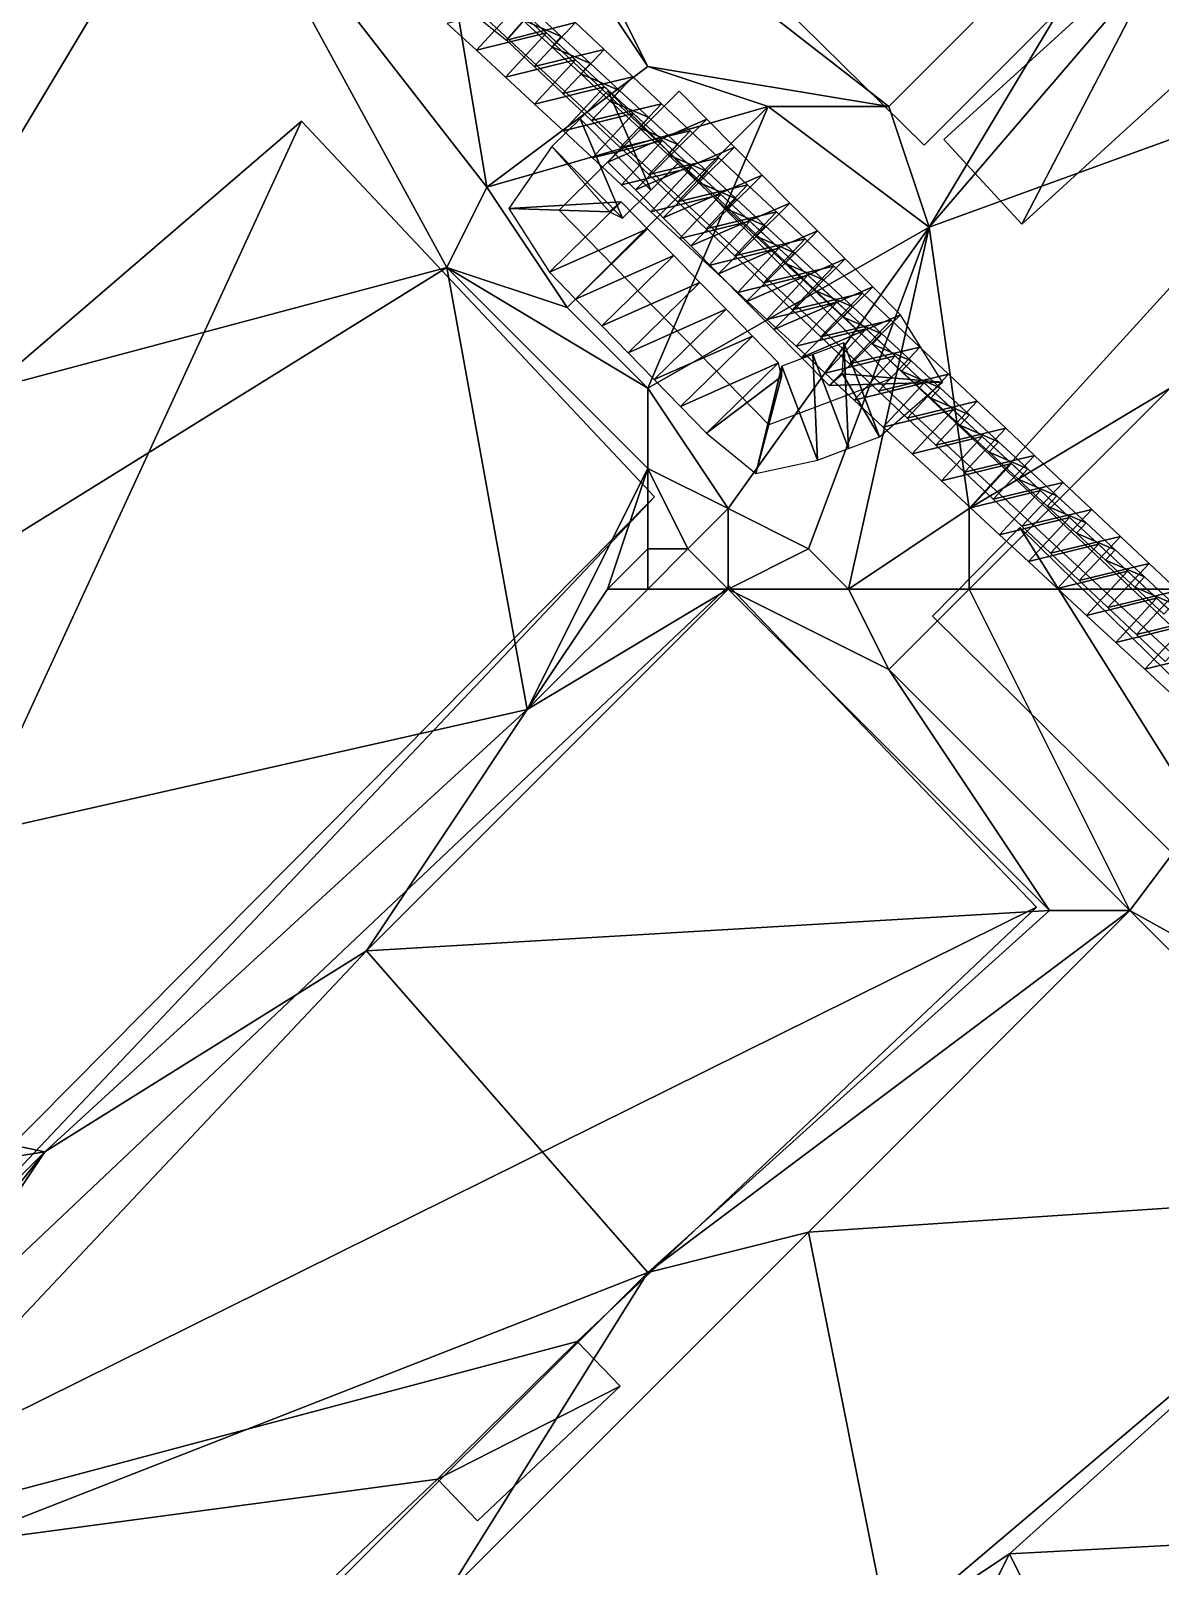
# Model space of a CAD drawing. Header units: metres. Extents: x -1103 to 901, y -902 to 905.
# Drawn here: x -632.7 to -576.5, y -94.6 to -18.2 of the extents above; entities that cross this region are included whole.
import ezdxf

# ---------------------------------------------------------------- set-up
doc = ezdxf.new("R2010")
doc.units = ezdxf.units.M
for name, color, linetype in [('OSM_BUILDING_FOOTPRINTS', 7, 'CONTINUOUS'), ('OSM_BUILDING_ROOFS', 1, 'CONTINUOUS'), ('OSM_BUILDING_WALLS', 8, 'CONTINUOUS'), ('OSM_PATH_AXES', 30, 'CONTINUOUS'), ('OSM_PATH_SURFACE', 30, 'CONTINUOUS'), ('OSM_ROAD_AXES', 2, 'CONTINUOUS'), ('OSM_ROAD_SURFACE', 9, 'CONTINUOUS'), ('OSM_TERRAIN', 3, 'CONTINUOUS'), ('OSM_WATER_SURFACE', 5, 'CONTINUOUS')]:
    doc.layers.add(name, color=color, linetype=linetype)

msp = doc.modelspace()

# ---------------------------------------------------------------- linework, layer by layer
at = {"layer": 'OSM_BUILDING_FOOTPRINTS'}
for points in [[(-605.556, -6.86, 12.326), (-612.277, -0.247, 12.326), (-605.224, 6.809, 12.326), (-600.781, 11.266, 12.326), (-576.739, -12.389, 12.326), (-588.234, -23.913, 12.326), (-605.556, -6.86, 12.326)], [(-571.82, -17.31, 13.683), (-583.382, -27.839, 13.683), (-587.262, -23.636, 13.683), (-575.7, -13.108, 13.683), (-571.82, -17.31, 13.683)], [(-646.664, -88.985, 12.62), (-650.643, -90.82, 12.62), (-654.202, -90.478, 12.62), (-658.491, -88.94, 12.62), (-661.851, -86.032, 12.62), (-664.958, -83.245, 12.62), (-667.577, -80.116, 12.62), (-668.793, -78.468, 12.62), (-669.534, -76.632, 12.62), (-670.186, -74.774, 12.62), (-670.418, -72.474, 12.62), (-670.485, -70.35, 12.62), (-669.28, -65.706, 12.62), (-619.229, -22.73, 12.62), (-601.653, -41.408, 12.62), (-646.664, -88.985, 12.62)], [(-587.825, -47.347, 12.532), (-583.481, -42.945, 12.532), (-557.007, -68.923, 12.532), (-561.583, -73.49, 12.532), (-569.177, -65.97, 12.532), (-569.089, -65.881, 12.532), (-587.825, -47.347, 12.532)], [(-650.355, -95.355, 12.25), (-634.891, -111.501, 12.25), (-612.452, -90.289, 12.25), (-610.463, -92.368, 12.25), (-603.366, -85.666, 12.25), (-605.511, -83.432, 12.25), (-582.652, -61.834, 12.25), (-597.961, -45.843, 12.25), (-650.355, -95.355, 12.25)]]:
    msp.add_polyline3d(points, close=True, dxfattribs=at)
at = {"layer": 'OSM_BUILDING_ROOFS'}
for points in [[(-605.556, -6.86, 23.926), (-588.234, -23.913, 23.926), (-576.739, -12.389, 23.926)], [(-583.382, -27.839, 34.883), (-575.7, -13.108, 34.883), (-587.262, -23.636, 34.883)], [(-583.382, -27.839, 34.883), (-571.82, -17.31, 34.883), (-575.7, -13.108, 34.883)], [(-650.643, -90.82, 104.22), (-619.229, -22.73, 104.22), (-669.28, -65.706, 104.22)], [(-650.643, -90.82, 104.22), (-601.653, -41.408, 104.22), (-619.229, -22.73, 104.22)], [(-650.643, -90.82, 104.22), (-646.664, -88.985, 104.22), (-601.653, -41.408, 104.22)], [(-583.481, -42.945, 17.732), (-587.825, -47.347, 17.732), (-569.089, -65.881, 17.732)], [(-569.089, -65.881, 17.732), (-557.007, -68.923, 17.732), (-583.481, -42.945, 17.732)], [(-582.652, -61.834, 43.05), (-597.961, -45.843, 43.05), (-650.355, -95.355, 43.05)], [(-605.511, -83.432, 43.05), (-582.652, -61.834, 43.05), (-650.355, -95.355, 43.05)], [(-605.511, -83.432, 43.05), (-650.355, -95.355, 43.05), (-612.452, -90.289, 43.05)], [(-612.452, -90.289, 43.05), (-603.366, -85.666, 43.05), (-605.511, -83.432, 43.05)], [(-612.452, -90.289, 43.05), (-610.463, -92.368, 43.05), (-603.366, -85.666, 43.05)], [(-650.355, -95.355, 43.05), (-634.891, -111.501, 43.05), (-612.452, -90.289, 43.05)]]:
    msp.add_3dface(points, dxfattribs=at)
at = {"layer": 'OSM_BUILDING_WALLS'}
for points in [[(-605.556, -6.86, 12.326), (-588.234, -23.913, 12.326), (-588.234, -23.913, 23.926)], [(-605.556, -6.86, 12.326), (-588.234, -23.913, 23.926), (-605.556, -6.86, 23.926)], [(-588.234, -23.913, 12.326), (-576.739, -12.389, 12.326), (-576.739, -12.389, 23.926)], [(-588.234, -23.913, 12.326), (-576.739, -12.389, 23.926), (-588.234, -23.913, 23.926)], [(-575.7, -13.108, 13.683), (-587.262, -23.636, 13.683), (-587.262, -23.636, 34.883)], [(-575.7, -13.108, 13.683), (-587.262, -23.636, 34.883), (-575.7, -13.108, 34.883)], [(-583.382, -27.839, 13.683), (-571.82, -17.31, 13.683), (-571.82, -17.31, 34.883)], [(-583.382, -27.839, 13.683), (-571.82, -17.31, 34.883), (-583.382, -27.839, 34.883)], [(-619.229, -22.73, 12.62), (-669.28, -65.706, 12.62), (-669.28, -65.706, 104.22)], [(-619.229, -22.73, 12.62), (-669.28, -65.706, 104.22), (-619.229, -22.73, 104.22)], [(-601.653, -41.408, 12.62), (-619.229, -22.73, 12.62), (-619.229, -22.73, 104.22)], [(-601.653, -41.408, 12.62), (-619.229, -22.73, 104.22), (-601.653, -41.408, 104.22)], [(-587.262, -23.636, 13.683), (-583.382, -27.839, 13.683), (-583.382, -27.839, 34.883)], [(-587.262, -23.636, 13.683), (-583.382, -27.839, 34.883), (-587.262, -23.636, 34.883)], [(-646.664, -88.985, 12.62), (-601.653, -41.408, 12.62), (-601.653, -41.408, 104.22)], [(-646.664, -88.985, 12.62), (-601.653, -41.408, 104.22), (-646.664, -88.985, 104.22)], [(-583.481, -42.945, 12.532), (-587.825, -47.347, 12.532), (-587.825, -47.347, 17.732)], [(-583.481, -42.945, 12.532), (-587.825, -47.347, 17.732), (-583.481, -42.945, 17.732)], [(-557.007, -68.923, 12.532), (-583.481, -42.945, 12.532), (-583.481, -42.945, 17.732)], [(-557.007, -68.923, 12.532), (-583.481, -42.945, 17.732), (-557.007, -68.923, 17.732)], [(-597.961, -45.843, 12.25), (-650.355, -95.355, 12.25), (-650.355, -95.355, 43.05)], [(-597.961, -45.843, 12.25), (-650.355, -95.355, 43.05), (-597.961, -45.843, 43.05)], [(-582.652, -61.834, 12.25), (-597.961, -45.843, 12.25), (-597.961, -45.843, 43.05)], [(-582.652, -61.834, 12.25), (-597.961, -45.843, 43.05), (-582.652, -61.834, 43.05)], [(-587.825, -47.347, 12.532), (-569.089, -65.881, 12.532), (-569.089, -65.881, 17.732)], [(-587.825, -47.347, 12.532), (-569.089, -65.881, 17.732), (-587.825, -47.347, 17.732)], [(-605.511, -83.432, 12.25), (-582.652, -61.834, 12.25), (-582.652, -61.834, 43.05)], [(-605.511, -83.432, 12.25), (-582.652, -61.834, 43.05), (-605.511, -83.432, 43.05)], [(-603.366, -85.666, 12.25), (-605.511, -83.432, 12.25), (-605.511, -83.432, 43.05)], [(-603.366, -85.666, 12.25), (-605.511, -83.432, 43.05), (-603.366, -85.666, 43.05)], [(-610.463, -92.368, 12.25), (-603.366, -85.666, 12.25), (-603.366, -85.666, 43.05)], [(-610.463, -92.368, 12.25), (-603.366, -85.666, 43.05), (-610.463, -92.368, 43.05)], [(-634.891, -111.501, 12.25), (-612.452, -90.289, 12.25), (-612.452, -90.289, 43.05)], [(-634.891, -111.501, 12.25), (-612.452, -90.289, 43.05), (-634.891, -111.501, 43.05)], [(-612.452, -90.289, 12.25), (-610.463, -92.368, 12.25), (-610.463, -92.368, 43.05)], [(-612.452, -90.289, 12.25), (-610.463, -92.368, 43.05), (-612.452, -90.289, 43.05)]]:
    msp.add_3dface(points, dxfattribs=at)
at = {"layer": 'OSM_PATH_AXES'}
msp.add_polyline3d([(-622.523, -6.042, 14.946), (-618.146, -8.021, 15.005), (-548.507, -72.528, 13.401)], dxfattribs=at)
at = {"layer": 'OSM_PATH_SURFACE'}
for points in [[(-608.228, -17.685, 15.727), (-606.302, -18.516, 15.821), (-607.752, -17.172, 15.722)], [(-608.228, -17.685, 15.727), (-606.777, -19.029, 15.827), (-606.302, -18.516, 15.821)], [(-606.777, -19.029, 15.827), (-604.851, -19.86, 15.92), (-606.302, -18.516, 15.821)], [(-606.777, -19.029, 15.827), (-605.327, -20.373, 15.926), (-604.851, -19.86, 15.92)], [(-605.327, -20.373, 15.926), (-603.4, -21.203, 16.013), (-604.851, -19.86, 15.92)], [(-605.327, -20.373, 15.926), (-603.876, -21.717, 16.011), (-603.4, -21.203, 16.013)], [(-603.876, -21.717, 16.011), (-601.949, -22.547, 16.003), (-603.4, -21.203, 16.013)], [(-603.876, -21.717, 16.011), (-602.425, -23.061, 16.002), (-601.949, -22.547, 16.003)], [(-602.425, -23.061, 16.002), (-600.498, -23.891, 15.999), (-601.949, -22.547, 16.003)], [(-602.425, -23.061, 16.002), (-600.974, -24.405, 16.002), (-600.498, -23.891, 15.999)], [(-600.974, -24.405, 16.002), (-599.048, -25.235, 16.006), (-600.498, -23.891, 15.999)], [(-600.974, -24.405, 16.002), (-599.523, -25.749, 16.009), (-599.048, -25.235, 16.006)], [(-599.523, -25.749, 16.009), (-597.597, -26.579, 16.015), (-599.048, -25.235, 16.006)], [(-599.523, -25.749, 16.009), (-598.072, -27.092, 16.017), (-597.597, -26.579, 16.015)], [(-598.072, -27.092, 16.017), (-596.146, -27.923, 16.025), (-597.597, -26.579, 16.015)], [(-598.072, -27.092, 16.017), (-596.622, -28.436, 16.027), (-596.146, -27.923, 16.025)], [(-596.622, -28.436, 16.027), (-594.695, -29.267, 16.035), (-596.146, -27.923, 16.025)], [(-596.622, -28.436, 16.027), (-595.171, -29.78, 16.037), (-594.695, -29.267, 16.035)], [(-595.171, -29.78, 16.037), (-593.244, -30.611, 16.045), (-594.695, -29.267, 16.035)], [(-595.171, -29.78, 16.037), (-593.72, -31.124, 16.047), (-593.244, -30.611, 16.045)], [(-593.72, -31.124, 16.047), (-591.794, -31.954, 16.031), (-593.244, -30.611, 16.045)], [(-593.72, -31.124, 16.047), (-592.269, -32.468, 16.029), (-591.794, -31.954, 16.031)], [(-592.269, -32.468, 16.029), (-590.343, -33.298, 16.028), (-591.794, -31.954, 16.031)], [(-592.269, -32.468, 16.029), (-590.818, -33.812, 16.025), (-590.343, -33.298, 16.028)], [(-590.818, -33.812, 16.025), (-588.892, -34.642, 15.964), (-590.343, -33.298, 16.028)], [(-590.818, -33.812, 16.025), (-589.368, -35.156, 15.985), (-588.892, -34.642, 15.964)], [(-589.368, -35.156, 15.985), (-587.441, -35.986, 15.841), (-588.892, -34.642, 15.964)], [(-589.368, -35.156, 15.985), (-587.917, -36.5, 15.862), (-587.441, -35.986, 15.841)], [(-587.917, -36.5, 15.862), (-585.99, -37.33, 15.75), (-587.441, -35.986, 15.841)], [(-587.917, -36.5, 15.862), (-586.466, -37.844, 15.745), (-585.99, -37.33, 15.75)], [(-586.466, -37.844, 15.745), (-584.539, -38.674, 15.688), (-585.99, -37.33, 15.75)], [(-586.466, -37.844, 15.745), (-585.015, -39.187, 15.682), (-584.539, -38.674, 15.688)], [(-585.015, -39.187, 15.682), (-583.089, -40.018, 15.657), (-584.539, -38.674, 15.688)], [(-585.015, -39.187, 15.682), (-583.564, -40.531, 15.651), (-583.089, -40.018, 15.657)], [(-583.564, -40.531, 15.651), (-581.638, -41.362, 15.415), (-583.089, -40.018, 15.657)], [(-583.564, -40.531, 15.651), (-582.113, -41.875, 15.379), (-581.638, -41.362, 15.415)], [(-582.113, -41.875, 15.379), (-580.187, -42.706, 15.314), (-581.638, -41.362, 15.415)], [(-582.113, -41.875, 15.379), (-580.663, -43.219, 15.281), (-580.187, -42.706, 15.314)], [(-580.663, -43.219, 15.281), (-578.736, -44.049, 15.232), (-580.187, -42.706, 15.314)], [(-580.663, -43.219, 15.281), (-579.212, -44.563, 15.199), (-578.736, -44.049, 15.232)], [(-579.212, -44.563, 15.199), (-577.285, -45.393, 15.15), (-578.736, -44.049, 15.232)], [(-579.212, -44.563, 15.199), (-577.761, -45.907, 15.117), (-577.285, -45.393, 15.15)], [(-577.761, -45.907, 15.117), (-575.835, -46.737, 15.112), (-577.285, -45.393, 15.15)], [(-577.761, -45.907, 15.117), (-576.31, -47.251, 15.11), (-575.835, -46.737, 15.112)]]:
    msp.add_3dface(points, dxfattribs=at)
at = {"layer": 'OSM_ROAD_AXES'}
for points in [[(-553.105, -70.316, 14.11), (-622.523, -6.042, 14.946)], [(-622.523, -6.042, 14.946), (-608.043, -17.565, 15.648), (-559.528, -63.316, 14.797), (-548.728, -73.822, 13.299)], [(-602.206, -22.995, 15.922), (-589.815, -35.503, 15.921), (-595.972, -37.836, 15.927), (-606.407, -27.153, 15.932), (-602.206, -22.995, 15.922)]]:
    msp.add_polyline3d(points, dxfattribs=at)
at = {"layer": 'OSM_ROAD_SURFACE'}
for points in [[(-610.425, -17.587, 15.625), (-609.027, -18.697, 15.713), (-607.059, -16.433, 15.684)], [(-609.027, -18.697, 15.713), (-605.587, -17.819, 15.786), (-607.059, -16.433, 15.684)], [(-608.488, -16.993, 15.661), (-611.973, -17.855, 15.593), (-610.527, -19.194, 15.686)], [(-607.042, -18.332, 15.76), (-608.488, -16.993, 15.661), (-610.527, -19.194, 15.686)], [(-607.042, -18.332, 15.76), (-610.527, -19.194, 15.686), (-609.08, -20.533, 15.785)], [(-605.596, -19.671, 15.859), (-607.042, -18.332, 15.76), (-609.08, -20.533, 15.785)], [(-609.027, -18.697, 15.713), (-607.645, -20.002, 15.808), (-605.587, -17.819, 15.786)], [(-607.645, -20.002, 15.808), (-604.16, -19.165, 15.884), (-605.587, -17.819, 15.786)], [(-605.596, -19.671, 15.859), (-609.08, -20.533, 15.785), (-607.634, -21.872, 15.884)], [(-607.645, -20.002, 15.808), (-606.218, -21.348, 15.907), (-604.16, -19.165, 15.884)], [(-604.15, -21.01, 15.958), (-605.596, -19.671, 15.859), (-607.634, -21.872, 15.884)], [(-606.218, -21.348, 15.907), (-602.733, -20.511, 15.983), (-604.16, -19.165, 15.884)], [(-606.218, -21.348, 15.907), (-604.791, -22.693, 15.979), (-602.733, -20.511, 15.983)], [(-604.791, -22.693, 15.979), (-601.306, -21.856, 15.975), (-602.733, -20.511, 15.983)], [(-604.15, -21.01, 15.958), (-607.634, -21.872, 15.884), (-606.188, -23.211, 15.98)], [(-602.703, -22.349, 15.976), (-604.15, -21.01, 15.958), (-606.188, -23.211, 15.98)], [(-601.848, -26.158, 15.979), (-603.965, -21.218, 15.973), (-605.365, -22.604, 15.981)], [(-603.982, -24.755, 15.972), (-599.054, -22.625, 15.966), (-600.43, -21.236, 15.976)], [(-601.848, -26.158, 15.979), (-600.448, -24.772, 15.974), (-603.965, -21.218, 15.973)], [(-604.791, -22.693, 15.979), (-603.364, -24.039, 15.969), (-601.306, -21.856, 15.975)], [(-603.364, -24.039, 15.969), (-599.879, -23.202, 15.966), (-601.306, -21.856, 15.975)], [(-603.248, -27.544, 15.985), (-605.365, -22.604, 15.981), (-606.765, -23.991, 15.977)], [(-602.703, -22.349, 15.976), (-606.188, -23.211, 15.98), (-604.742, -24.55, 15.971)], [(-603.248, -27.544, 15.985), (-601.848, -26.158, 15.979), (-605.365, -22.604, 15.981)], [(-601.257, -23.688, 15.968), (-602.703, -22.349, 15.976), (-604.742, -24.55, 15.971)], [(-603.982, -24.755, 15.972), (-602.606, -26.144, 15.979), (-599.054, -22.625, 15.966)], [(-602.606, -26.144, 15.979), (-597.677, -24.015, 15.971), (-599.054, -22.625, 15.966)], [(-603.364, -24.039, 15.969), (-601.937, -25.384, 15.976), (-599.879, -23.202, 15.966)], [(-601.937, -25.384, 15.976), (-598.452, -24.547, 15.973), (-599.879, -23.202, 15.966)], [(-603.908, -27.241, 15.984), (-606.765, -23.991, 15.977), (-608.905, -27.065, 15.981)], [(-603.908, -27.241, 15.984), (-603.248, -27.544, 15.985), (-606.765, -23.991, 15.977)], [(-601.257, -23.688, 15.968), (-604.742, -24.55, 15.971), (-603.295, -25.889, 15.978)], [(-599.811, -25.027, 15.975), (-601.257, -23.688, 15.968), (-603.295, -25.889, 15.978)], [(-602.606, -26.144, 15.979), (-601.229, -27.534, 15.986), (-597.677, -24.015, 15.971)], [(-601.229, -27.534, 15.986), (-596.3, -25.405, 15.981), (-597.677, -24.015, 15.971)], [(-599.811, -25.027, 15.975), (-603.295, -25.889, 15.978), (-601.849, -27.228, 15.985)], [(-601.937, -25.384, 15.976), (-600.51, -26.73, 15.983), (-598.452, -24.547, 15.973)], [(-598.365, -26.366, 15.983), (-599.811, -25.027, 15.975), (-601.849, -27.228, 15.985)], [(-600.51, -26.73, 15.983), (-597.025, -25.893, 15.982), (-598.452, -24.547, 15.973)], [(-601.229, -27.534, 15.986), (-599.852, -28.924, 15.994), (-596.3, -25.405, 15.981)], [(-600.51, -26.73, 15.983), (-599.083, -28.076, 15.991), (-597.025, -25.893, 15.982)], [(-599.852, -28.924, 15.994), (-594.923, -26.794, 15.991), (-596.3, -25.405, 15.981)], [(-599.083, -28.076, 15.991), (-595.598, -27.239, 15.992), (-597.025, -25.893, 15.982)], [(-598.365, -26.366, 15.983), (-601.849, -27.228, 15.985), (-600.403, -28.567, 15.992)], [(-596.919, -27.705, 15.992), (-598.365, -26.366, 15.983), (-600.403, -28.567, 15.992)], [(-603.314, -26.742, 15.982), (-603.908, -27.241, 15.984), (-608.905, -27.065, 15.981)], [(-603.314, -26.742, 15.982), (-608.905, -27.065, 15.981), (-606.891, -30.236, 15.997)], [(-602.01, -28.077, 15.989), (-603.314, -26.742, 15.982), (-606.891, -30.236, 15.997)], [(-599.852, -28.924, 15.994), (-598.475, -30.313, 16.004), (-594.923, -26.794, 15.991)], [(-599.083, -28.076, 15.991), (-597.657, -29.421, 16), (-595.598, -27.239, 15.992)], [(-598.475, -30.313, 16.004), (-593.546, -28.184, 16.001), (-594.923, -26.794, 15.991)], [(-597.657, -29.421, 16), (-594.171, -28.584, 16.002), (-595.598, -27.239, 15.992)], [(-602.01, -28.077, 15.989), (-606.891, -30.236, 15.997), (-605.586, -31.571, 16.003)], [(-600.705, -29.412, 15.996), (-602.01, -28.077, 15.989), (-605.586, -31.571, 16.003)], [(-596.919, -27.705, 15.992), (-600.403, -28.567, 15.992), (-598.957, -29.906, 16)], [(-595.472, -29.044, 16.002), (-596.919, -27.705, 15.992), (-598.957, -29.906, 16)], [(-598.475, -30.313, 16.004), (-597.098, -31.703, 16.014), (-593.546, -28.184, 16.001)], [(-597.098, -31.703, 16.014), (-592.169, -29.574, 16.011), (-593.546, -28.184, 16.001)], [(-597.657, -29.421, 16), (-596.23, -30.767, 16.01), (-594.171, -28.584, 16.002)], [(-596.23, -30.767, 16.01), (-592.745, -29.93, 16.012), (-594.171, -28.584, 16.002)], [(-600.705, -29.412, 15.996), (-605.586, -31.571, 16.003), (-604.282, -32.906, 16.011)], [(-599.401, -30.748, 16.004), (-600.705, -29.412, 15.996), (-604.282, -32.906, 16.011)], [(-595.472, -29.044, 16.002), (-598.957, -29.906, 16), (-597.511, -31.245, 16.011)], [(-594.026, -30.383, 16.012), (-595.472, -29.044, 16.002), (-597.511, -31.245, 16.011)], [(-597.098, -31.703, 16.014), (-595.721, -33.093, 16.015), (-592.169, -29.574, 16.011)], [(-595.721, -33.093, 16.015), (-590.793, -30.964, 16.003), (-592.169, -29.574, 16.011)], [(-594.026, -30.383, 16.012), (-597.511, -31.245, 16.011), (-596.064, -32.584, 16.021)], [(-596.23, -30.767, 16.01), (-594.803, -32.112, 16.017), (-592.745, -29.93, 16.012)], [(-592.58, -31.722, 16.007), (-594.026, -30.383, 16.012), (-596.064, -32.584, 16.021)], [(-594.803, -32.112, 16.017), (-591.318, -31.275, 16.003), (-592.745, -29.93, 16.012)], [(-599.401, -30.748, 16.004), (-604.282, -32.906, 16.011), (-602.978, -34.242, 16.019)], [(-598.097, -32.083, 16.014), (-599.401, -30.748, 16.004), (-602.978, -34.242, 16.019)], [(-595.721, -33.093, 16.015), (-594.345, -34.483, 15.995), (-590.793, -30.964, 16.003)], [(-594.803, -32.112, 16.017), (-593.376, -33.458, 15.998), (-591.318, -31.275, 16.003)], [(-594.345, -34.483, 15.995), (-589.416, -32.353, 15.997), (-590.793, -30.964, 16.003)], [(-593.376, -33.458, 15.998), (-589.891, -32.621, 16), (-591.318, -31.275, 16.003)], [(-598.097, -32.083, 16.014), (-602.978, -34.242, 16.019), (-601.673, -35.577, 16.027)], [(-596.792, -33.419, 16.019), (-598.097, -32.083, 16.014), (-601.673, -35.577, 16.027)], [(-592.58, -31.722, 16.007), (-596.064, -32.584, 16.021), (-594.618, -33.923, 16.001)], [(-591.134, -33.061, 15.993), (-592.58, -31.722, 16.007), (-594.618, -33.923, 16.001)], [(-594.345, -34.483, 15.995), (-592.968, -35.872, 15.983), (-589.416, -32.353, 15.997)], [(-593.376, -33.458, 15.998), (-591.949, -34.804, 15.989), (-589.891, -32.621, 16)], [(-592.968, -35.872, 15.983), (-587.323, -35.708, 15.809), (-589.416, -32.353, 15.997)], [(-591.949, -34.804, 15.989), (-588.464, -33.967, 15.919), (-589.891, -32.621, 16)], [(-596.792, -33.419, 16.019), (-601.673, -35.577, 16.027), (-600.369, -36.912, 16.011)], [(-595.488, -34.754, 16), (-596.792, -33.419, 16.019), (-600.369, -36.912, 16.011)], [(-591.134, -33.061, 15.993), (-594.618, -33.923, 16.001), (-593.172, -35.262, 15.982)], [(-589.688, -34.4, 15.98), (-591.134, -33.061, 15.993), (-593.172, -35.262, 15.982)], [(-593.779, -34.332, 15.993), (-595.319, -34.915, 15.997), (-593.547, -39.59, 15.98)], [(-592.24, -33.748, 15.988), (-593.779, -34.332, 15.993), (-592.007, -39.007, 15.985)], [(-593.779, -34.332, 15.993), (-593.547, -39.59, 15.98), (-592.007, -39.007, 15.985)], [(-592.307, -35.298, 15.987), (-592.24, -33.748, 15.988), (-590.468, -38.424, 15.955)], [(-592.24, -33.748, 15.988), (-592.007, -39.007, 15.985), (-590.468, -38.424, 15.955)], [(-591.949, -34.804, 15.989), (-590.522, -36.149, 15.981), (-588.464, -33.967, 15.919)], [(-590.522, -36.149, 15.981), (-587.037, -35.312, 15.798), (-588.464, -33.967, 15.919)], [(-595.488, -34.754, 16), (-600.369, -36.912, 16.011), (-599.065, -38.248, 15.992)], [(-595.333, -35.419, 15.993), (-595.488, -34.754, 16), (-599.065, -38.248, 15.992)], [(-595.319, -34.915, 15.997), (-595.333, -35.419, 15.993), (-596.611, -40.253, 15.962)], [(-595.319, -34.915, 15.997), (-596.611, -40.253, 15.962), (-593.547, -39.59, 15.98)], [(-589.688, -34.4, 15.98), (-593.172, -35.262, 15.982), (-591.726, -36.601, 15.99)], [(-588.241, -35.739, 15.869), (-589.688, -34.4, 15.98), (-591.726, -36.601, 15.99)], [(-595.333, -35.419, 15.993), (-599.065, -38.248, 15.992), (-596.611, -40.253, 15.962)], [(-592.968, -35.872, 15.983), (-592.307, -35.298, 15.987), (-587.323, -35.708, 15.809)], [(-592.307, -35.298, 15.987), (-590.468, -38.424, 15.955), (-587.323, -35.708, 15.809)], [(-588.241, -35.739, 15.869), (-591.726, -36.601, 15.99), (-590.28, -37.941, 15.955)], [(-590.522, -36.149, 15.981), (-589.095, -37.495, 15.889), (-587.037, -35.312, 15.798)], [(-586.795, -37.078, 15.746), (-588.241, -35.739, 15.869), (-590.28, -37.941, 15.955)], [(-589.095, -37.495, 15.889), (-585.61, -36.658, 15.732), (-587.037, -35.312, 15.798)], [(-589.095, -37.495, 15.889), (-587.668, -38.841, 15.767), (-585.61, -36.658, 15.732)], [(-587.668, -38.841, 15.767), (-584.183, -38.004, 15.67), (-585.61, -36.658, 15.732)], [(-586.795, -37.078, 15.746), (-590.28, -37.941, 15.955), (-588.833, -39.28, 15.835)], [(-585.349, -38.417, 15.679), (-586.795, -37.078, 15.746), (-588.833, -39.28, 15.835)], [(-587.668, -38.841, 15.767), (-586.241, -40.186, 15.647), (-584.183, -38.004, 15.67)], [(-586.241, -40.186, 15.647), (-582.756, -39.349, 15.632), (-584.183, -38.004, 15.67)], [(-585.349, -38.417, 15.679), (-588.833, -39.28, 15.835), (-587.387, -40.619, 15.713)], [(-583.903, -39.756, 15.619), (-585.349, -38.417, 15.679), (-587.387, -40.619, 15.713)], [(-586.241, -40.186, 15.647), (-584.814, -41.532, 15.575), (-582.756, -39.349, 15.632)], [(-584.814, -41.532, 15.575), (-581.329, -40.695, 15.452), (-582.756, -39.349, 15.632)], [(-583.903, -39.756, 15.619), (-587.387, -40.619, 15.713), (-585.941, -41.958, 15.593)], [(-582.457, -41.095, 15.474), (-583.903, -39.756, 15.619), (-585.941, -41.958, 15.593)], [(-582.457, -41.095, 15.474), (-585.941, -41.958, 15.593), (-584.495, -43.297, 15.322)], [(-584.814, -41.532, 15.575), (-583.387, -42.877, 15.303), (-581.329, -40.695, 15.452)], [(-581.01, -42.434, 15.3), (-582.457, -41.095, 15.474), (-584.495, -43.297, 15.322)], [(-583.387, -42.877, 15.303), (-579.902, -42.04, 15.326), (-581.329, -40.695, 15.452)], [(-581.01, -42.434, 15.3), (-584.495, -43.297, 15.322), (-583.049, -44.636, 15.159)], [(-583.387, -42.877, 15.303), (-581.96, -44.223, 15.186), (-579.902, -42.04, 15.326)], [(-579.564, -43.773, 15.218), (-581.01, -42.434, 15.3), (-583.049, -44.636, 15.159)], [(-581.96, -44.223, 15.186), (-578.475, -43.386, 15.244), (-579.902, -42.04, 15.326)], [(-581.96, -44.223, 15.186), (-580.534, -45.569, 15.104), (-578.475, -43.386, 15.244)], [(-580.534, -45.569, 15.104), (-577.048, -44.732, 15.162), (-578.475, -43.386, 15.244)], [(-579.564, -43.773, 15.218), (-583.049, -44.636, 15.159), (-581.602, -45.975, 15.077)], [(-578.118, -45.113, 15.136), (-579.564, -43.773, 15.218), (-581.602, -45.975, 15.077)], [(-580.534, -45.569, 15.104), (-579.107, -46.914, 15.077), (-577.048, -44.732, 15.162)], [(-579.107, -46.914, 15.077), (-575.621, -46.077, 15.084), (-577.048, -44.732, 15.162)], [(-578.118, -45.113, 15.136), (-581.602, -45.975, 15.077), (-580.156, -47.314, 15.074)], [(-576.672, -46.452, 15.081), (-578.118, -45.113, 15.136), (-580.156, -47.314, 15.074)], [(-576.672, -46.452, 15.081), (-580.156, -47.314, 15.074), (-578.71, -48.653, 15.073)], [(-579.107, -46.914, 15.077), (-577.68, -48.26, 15.075), (-575.621, -46.077, 15.084)], [(-575.226, -47.791, 15.08), (-576.672, -46.452, 15.081), (-578.71, -48.653, 15.073)], [(-577.68, -48.26, 15.075), (-574.195, -47.423, 15.083), (-575.621, -46.077, 15.084)], [(-575.226, -47.791, 15.08), (-578.71, -48.653, 15.073), (-577.264, -49.992, 15.071)], [(-577.68, -48.26, 15.075), (-576.253, -49.605, 15.074), (-574.195, -47.423, 15.083)], [(-573.779, -49.13, 15.079), (-575.226, -47.791, 15.08), (-577.264, -49.992, 15.071)], [(-573.779, -49.13, 15.079), (-577.264, -49.992, 15.071), (-575.818, -51.331, 15.07)]]:
    msp.add_3dface(points, dxfattribs=at)
at = {"layer": 'OSM_TERRAIN'}
for points in [[(-624, -8, 14.883), (-610, -26, 15.925), (-614, -2, 14.838)], [(-610, -26, 15.925), (-602, -20, 15.935), (-614, -2, 14.838)], [(-602, -20, 15.935), (-608, -8, 15.123), (-614, -2, 14.838)], [(-642, -38, 15.024), (-624, -8, 14.883), (-656, -6, 15.019)], [(-612, -30, 15.155), (-624, -8, 14.883), (-642, -38, 15.024)], [(-624, -8, 14.883), (-612, -30, 15.155), (-610, -26, 15.925)], [(-602, -20, 15.935), (-590, -22, 15.222), (-608, -8, 15.123)], [(-590, -22, 15.222), (-576, -8, 15.04), (-608, -8, 15.123)], [(-590, -22, 15.222), (-588, -28, 15.961), (-576, -8, 15.04)], [(-588, -28, 15.961), (-576, -14, 15.794), (-576, -8, 15.04)], [(-588, -28, 15.961), (-566, -20, 15.794), (-576, -14, 15.794)], [(-596, -22, 15.912), (-602, -20, 15.935), (-610, -26, 15.925)], [(-596, -22, 15.912), (-590, -22, 15.222), (-602, -20, 15.935)], [(-588, -28, 15.961), (-586, -42, 15.543), (-566, -20, 15.794)], [(-586, -42, 15.543), (-576, -36, 15.66), (-566, -20, 15.794)], [(-606, -32, 15.955), (-596, -22, 15.912), (-610, -26, 15.925)], [(-606, -32, 15.955), (-602, -36, 15.978), (-596, -22, 15.912)], [(-602, -36, 15.978), (-588, -28, 15.961), (-596, -22, 15.912)], [(-596, -22, 15.912), (-588, -28, 15.961), (-590, -22, 15.222)], [(-606, -32, 15.955), (-610, -26, 15.925), (-612, -30, 15.155)], [(-598, -42, 15.904), (-588, -28, 15.961), (-602, -36, 15.978)], [(-594, -44, 15.928), (-588, -28, 15.961), (-598, -42, 15.904)], [(-594, -44, 15.928), (-592, -46, 15.857), (-588, -28, 15.961)], [(-588, -28, 15.961), (-592, -46, 15.857), (-586, -42, 15.543)], [(-642, -38, 15.024), (-670, -66, 15.255), (-612, -30, 15.155)], [(-608, -52, 15.279), (-612, -30, 15.155), (-670, -66, 15.255)], [(-608, -52, 15.279), (-602, -40, 15.267), (-612, -30, 15.155)], [(-612, -30, 15.155), (-602, -40, 15.267), (-602, -36, 15.978)], [(-612, -30, 15.155), (-602, -36, 15.978), (-606, -32, 15.955)], [(-602, -40, 15.267), (-598, -42, 15.904), (-602, -36, 15.978)], [(-586, -46, 15.019), (-566, -46, 15.048), (-576, -36, 15.66)], [(-586, -46, 15.019), (-576, -36, 15.66), (-586, -42, 15.543)], [(-608, -52, 15.279), (-604, -46, 15.419), (-602, -40, 15.267)], [(-604, -46, 15.419), (-602, -44, 15.438), (-602, -40, 15.267)], [(-602, -44, 15.438), (-600, -44, 15.395), (-602, -40, 15.267)], [(-600, -44, 15.395), (-598, -42, 15.904), (-602, -40, 15.267)], [(-598, -46, 14.478), (-598, -42, 15.904), (-600, -44, 15.395)], [(-598, -46, 14.478), (-594, -44, 15.928), (-598, -42, 15.904)], [(-586, -46, 15.019), (-586, -42, 15.543), (-592, -46, 15.857)], [(-602, -46, 15.36), (-602, -44, 15.438), (-604, -46, 15.419)], [(-602, -46, 15.36), (-598, -46, 14.478), (-600, -44, 15.395)], [(-602, -46, 15.36), (-600, -44, 15.395), (-602, -44, 15.438)], [(-598, -46, 14.478), (-592, -46, 15.857), (-594, -44, 15.928)], [(-616, -64, 14.478), (-598, -46, 14.478), (-608, -52, 15.279)], [(-616, -64, 14.478), (-582, -62, 14.567), (-598, -46, 14.478)], [(-608, -52, 15.279), (-598, -46, 14.478), (-602, -46, 15.36)], [(-602, -46, 15.36), (-604, -46, 15.419), (-608, -52, 15.279)], [(-582, -62, 14.567), (-590, -50, 15.272), (-598, -46, 14.478)], [(-598, -46, 14.478), (-590, -50, 15.272), (-592, -46, 15.857)], [(-590, -50, 15.272), (-586, -46, 15.019), (-592, -46, 15.857)], [(-590, -50, 15.272), (-578, -62, 14.988), (-586, -46, 15.019)], [(-578, -62, 14.988), (-566, -46, 15.048), (-586, -46, 15.019)], [(-560, -72, 15.002), (-566, -46, 15.048), (-578, -62, 14.988)], [(-582, -62, 14.567), (-578, -62, 14.988), (-590, -50, 15.272)], [(-632, -74, 15.026), (-608, -52, 15.279), (-670, -66, 15.255)], [(-632, -74, 15.026), (-616, -64, 14.478), (-608, -52, 15.279)], [(-602, -80, 14.478), (-582, -62, 14.567), (-616, -64, 14.478)], [(-594, -78, 15.032), (-578, -62, 14.988), (-602, -80, 14.478)], [(-602, -80, 14.478), (-578, -62, 14.988), (-582, -62, 14.567)], [(-564, -76, 14.081), (-578, -62, 14.988), (-594, -78, 15.032)], [(-564, -76, 14.081), (-560, -72, 15.002), (-578, -62, 14.988)], [(-648, -98, 14.431), (-616, -64, 14.478), (-632, -74, 15.026)], [(-648, -98, 14.431), (-602, -80, 14.478), (-616, -64, 14.478)], [(-670, -80, 15.194), (-632, -74, 15.026), (-670, -66, 15.255)], [(-644, -86, 15.108), (-632, -74, 15.026), (-670, -80, 15.194)], [(-640, -84, 14.752), (-648, -98, 14.431), (-632, -74, 15.026)], [(-640, -84, 14.752), (-632, -74, 15.026), (-644, -86, 15.108)], [(-590, -98, 13.233), (-564, -76, 14.081), (-594, -78, 15.032)], [(-590, -98, 13.233), (-584, -94, 13.279), (-564, -76, 14.081)], [(-584, -94, 13.279), (-546, -92, 11.542), (-564, -76, 14.081)], [(-612, -96, 14.145), (-590, -98, 13.233), (-594, -78, 15.032)], [(-612, -96, 14.145), (-594, -78, 15.032), (-602, -80, 14.478)], [(-620, -98, 14.43), (-602, -80, 14.478), (-648, -98, 14.431)], [(-620, -98, 14.43), (-612, -96, 14.145), (-602, -80, 14.478)], [(-578, -106, 11.973), (-546, -92, 11.542), (-584, -94, 13.279)], [(-578, -106, 11.973), (-576, -108, 11.52), (-546, -92, 11.542)], [(-590, -98, 13.233), (-586, -98, 12.646), (-584, -94, 13.279)], [(-578, -106, 11.973), (-584, -94, 13.279), (-586, -98, 12.646)]]:
    msp.add_3dface(points, dxfattribs=at)
at = {"layer": 'OSM_WATER_SURFACE'}
for points in [[(476.481, -23.237, 1), (-600.103, -286.664, 1), (-645.411, -361.213, 1)], [(476.481, -23.237, 1), (-645.411, -361.213, 1), (-630.034, -494.949, 1)], [(476.481, -23.237, 1), (-630.034, -494.949, 1), (-626.574, -520.152, 1)], [(476.481, -23.237, 1), (-626.574, -520.152, 1), (-605.846, -699.142, 1)], [(476.481, -23.237, 1), (-605.846, -699.142, 1), (-601.502, -736.599, 1)], [(476.481, -23.237, 1), (-601.502, -736.599, 1), (-581.526, -893.835, 1)], [(476.481, -23.237, 1), (-595.505, -279.099, 1), (-600.103, -286.664, 1)], [(476.481, -23.237, 1), (-541.973, -191.014, 1), (-595.505, -279.099, 1)], [(476.481, -23.237, 1), (-581.526, -893.835, 1), (-573.741, -900, 1)]]:
    msp.add_3dface(points, dxfattribs=at)

doc.saveas('drawing.dxf')
